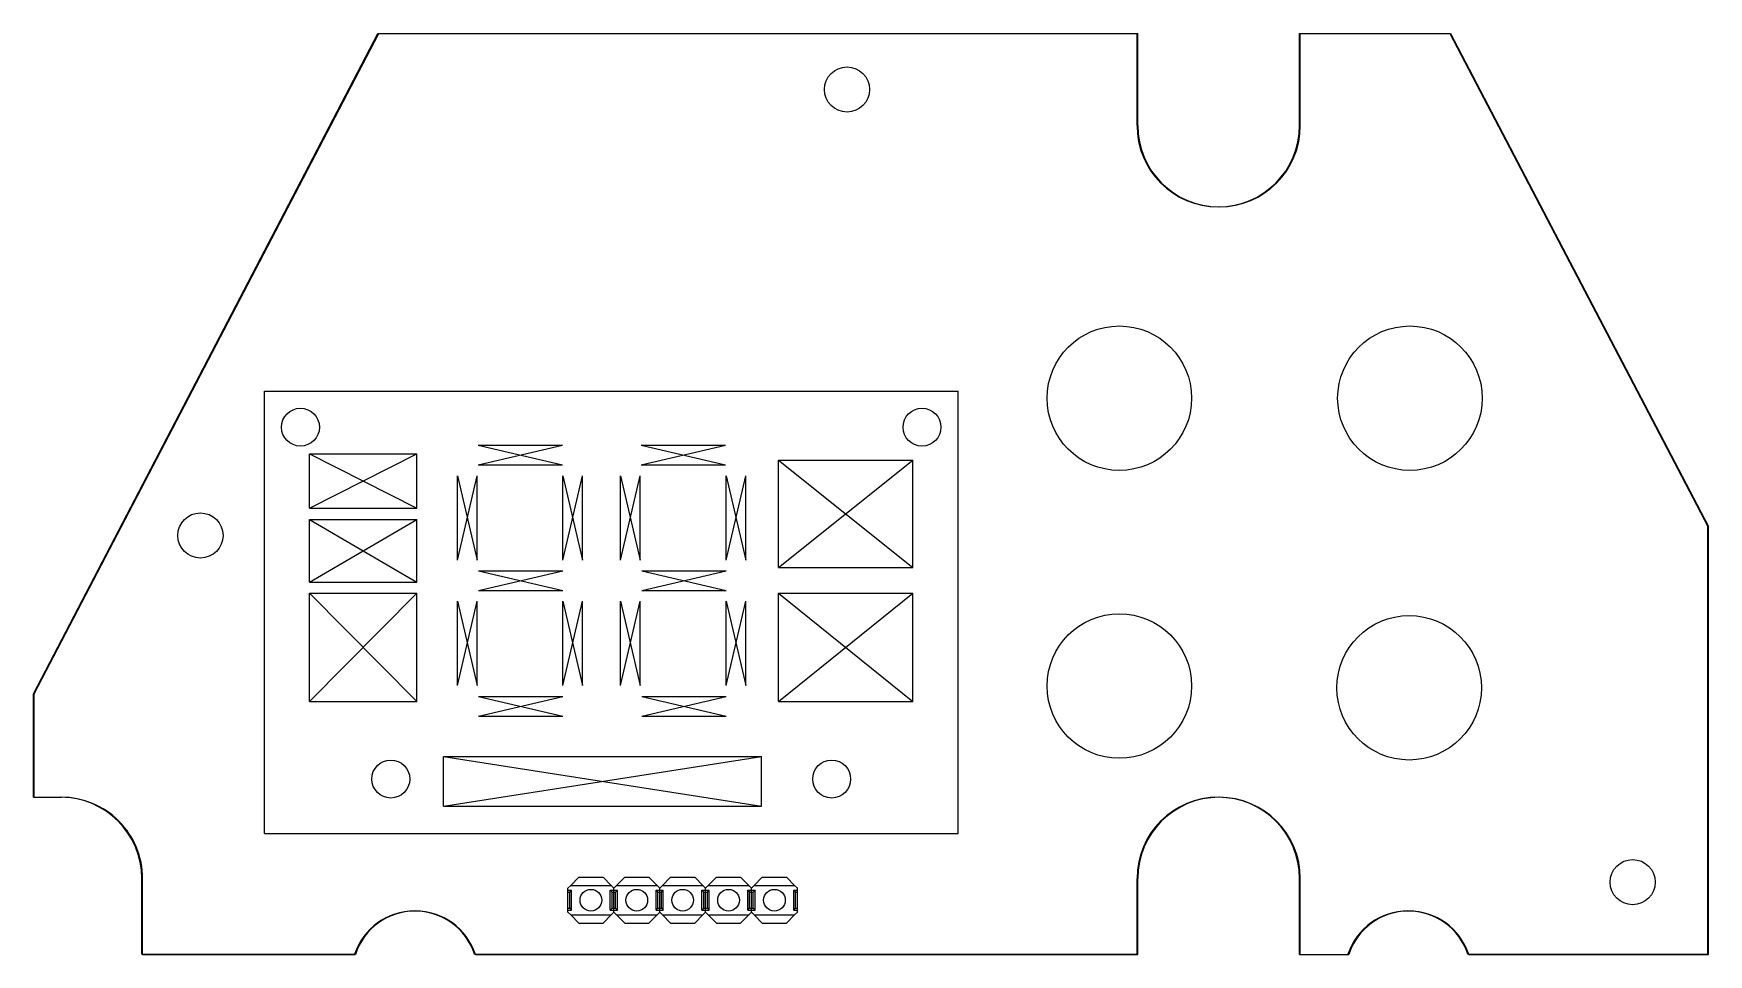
# Model space of a CAD drawing. Header units: millimetres. Extents: x 0.1 to 92.8, y 0.1 to 51.1.
import ezdxf

# ---------------------------------------------------------------- set-up
doc = ezdxf.new("R2010")
doc.units = ezdxf.units.MM
doc.layers.add('KeepOutLayer', color=6, linetype='Continuous')
doc.layers.add('Mechanical2', color=216, linetype='Continuous')

msp = doc.modelspace()

# ---------------------------------------------------------------- linework, layer by layer
at = {"layer": 'KeepOutLayer'}
for p, q in [((0.082, 14.56), (19.151, 51.126)), ((19.151, 51.126), (61.182, 51.126)), ((61.182, 46.026), (61.182, 51.126)), ((70.182, 51.126), (78.5, 51.126)), ((70.182, 46.026), (70.182, 51.126)), ((78.5, 51.126), (92.782, 23.826)), ((92.782, 0.126), (92.782, 23.826)), ((0.082, 8.826), (0.082, 14.56)), ((0.082, 8.826), (1.582, 8.826)), ((6.082, 0.126), (6.082, 4.326)), ((61.182, 0.134), (61.182, 4.334)), ((70.182, 0.117), (70.182, 4.326)), ((6.082, 0.126), (17.859, 0.126)), ((24.505, 0.126), (61.182, 0.126)), ((70.182, 0.117), (72.859, 0.117)), ((79.505, 0.126), (92.782, 0.126))]:
    msp.add_line(p, q, dxfattribs=at)
for centre in [(45.125, 48.025), (9.325, 23.325), (88.625, 4.125)]:
    msp.add_circle(centre, 1.25, dxfattribs=at)
for centre, radius, start, end in [((65.682, 46.026), 4.5, 180, 0), ((1.582, 4.326), 4.5, 0, 90), ((65.682, 4.326), 4.5, 0, 179.89618), ((21.182, -0.974), 3.5, 18.318, 161.682), ((76.182, -0.974), 3.5, 18.318, 161.682)]:
    msp.add_arc(centre, radius, start, end, dxfattribs=at)
at = {"layer": 'Mechanical2'}
for p, q in [((0.125, 14.559), (19.194, 51.125)), ((19.194, 51.125), (61.225, 51.125)), ((61.225, 46.025), (61.225, 51.125)), ((70.225, 51.125), (78.543, 51.125)), ((70.225, 46.025), (70.225, 51.125)), ((78.543, 51.125), (92.825, 23.825)), ((12.863, 6.824), (12.863, 31.311)), ((12.863, 31.311), (51.277, 31.311)), ((51.277, 6.824), (51.277, 31.311)), ((15.363, 27.838), (21.304, 24.838)), ((15.363, 24.838), (21.304, 27.838)), ((15.363, 24.838), (15.363, 27.838)), ((15.363, 27.838), (21.304, 27.838)), ((15.363, 27.838), (21.304, 27.838)), ((15.363, 24.838), (15.363, 27.838)), ((21.304, 24.838), (21.304, 27.838)), ((21.304, 24.838), (21.304, 27.838)), ((24.698, 27.234), (29.372, 28.321)), ((24.698, 28.321), (29.372, 27.234)), ((24.698, 28.321), (29.372, 28.321)), ((24.698, 28.321), (29.372, 28.321)), ((33.729, 28.321), (38.404, 27.234)), ((33.729, 27.234), (38.404, 28.321)), ((33.729, 28.321), (38.404, 28.321)), ((33.729, 28.321), (38.404, 28.321)), ((24.698, 27.234), (29.372, 27.234)), ((24.698, 27.234), (29.372, 27.234)), ((24.698, 27.234), (29.372, 27.234)), ((33.729, 27.234), (38.404, 27.234)), ((33.729, 27.234), (38.404, 27.234)), ((41.332, 27.498), (48.777, 21.547)), ((41.332, 21.547), (48.777, 27.498)), ((41.332, 21.547), (41.332, 27.498)), ((41.332, 27.498), (48.777, 27.498)), ((41.332, 27.498), (48.777, 27.498)), ((41.332, 21.547), (41.332, 27.498)), ((48.777, 21.547), (48.777, 27.498)), ((48.777, 21.547), (48.777, 27.498)), ((23.558, 21.963), (24.645, 26.636)), ((23.558, 26.636), (24.645, 21.963)), ((23.558, 21.963), (23.558, 26.636)), ((23.558, 21.963), (23.558, 26.636)), ((24.645, 21.963), (24.645, 26.636)), ((24.645, 21.963), (24.645, 26.636)), ((29.399, 21.963), (30.487, 26.636)), ((29.399, 26.636), (30.487, 21.963)), ((29.399, 21.963), (29.399, 26.636)), ((29.399, 21.963), (29.399, 26.636)), ((30.487, 21.963), (30.487, 26.636)), ((30.487, 21.963), (30.487, 26.636)), ((32.588, 21.963), (33.674, 26.636)), ((32.588, 21.963), (32.588, 26.636)), ((32.588, 21.963), (32.588, 26.636)), ((32.588, 26.625), (33.674, 21.963)), ((33.674, 21.963), (33.674, 26.636)), ((33.674, 21.963), (33.674, 26.636)), ((38.431, 21.963), (39.517, 26.636)), ((38.431, 26.636), (39.517, 21.963)), ((38.431, 21.963), (38.431, 26.636)), ((38.431, 21.963), (38.431, 26.636)), ((39.517, 21.963), (39.517, 26.636)), ((39.517, 21.963), (39.517, 26.636)), ((15.363, 24.838), (21.304, 24.838)), ((15.363, 24.838), (21.304, 24.838)), ((15.363, 24.206), (21.304, 20.729)), ((15.363, 20.729), (21.304, 24.206)), ((15.363, 20.729), (15.363, 24.206)), ((15.363, 24.206), (21.304, 24.206)), ((15.363, 24.206), (21.304, 24.206)), ((15.363, 20.729), (15.363, 24.206)), ((21.304, 20.729), (21.304, 24.206)), ((21.304, 20.729), (21.304, 24.206)), ((92.825, 0.125), (92.825, 23.825)), ((24.725, 20.277), (29.399, 21.365)), ((24.725, 21.365), (29.399, 20.277)), ((24.725, 21.365), (29.399, 21.365)), ((24.725, 21.365), (29.399, 21.365)), ((33.757, 20.277), (38.43, 21.365)), ((33.757, 21.365), (38.43, 20.277)), ((33.757, 21.365), (38.43, 21.365)), ((33.757, 21.365), (38.43, 21.365)), ((41.332, 21.547), (48.777, 21.547)), ((41.332, 21.547), (48.777, 21.547)), ((15.363, 20.729), (21.304, 20.729)), ((15.363, 20.729), (21.304, 20.729)), ((15.363, 14.129), (21.304, 20.129)), ((15.363, 20.129), (21.304, 14.129)), ((15.363, 14.129), (15.363, 20.129)), ((15.363, 20.129), (21.304, 20.129)), ((15.363, 20.129), (21.304, 20.129)), ((15.363, 14.129), (15.363, 20.129)), ((21.304, 14.129), (21.304, 20.129)), ((21.304, 14.129), (21.304, 20.129)), ((23.558, 15.006), (24.645, 19.681)), ((23.558, 19.681), (24.645, 15.006)), ((23.558, 15.006), (23.558, 19.681)), ((23.558, 15.006), (23.558, 19.681)), ((24.645, 15.006), (24.645, 19.681)), ((24.645, 15.006), (24.645, 19.681)), ((24.725, 20.277), (29.399, 20.277)), ((24.725, 20.277), (29.399, 20.277)), ((29.399, 19.681), (30.487, 15.006)), ((29.399, 15.006), (30.487, 19.681)), ((29.399, 15.006), (29.399, 19.681)), ((29.399, 15.006), (29.399, 19.681)), ((30.487, 15.006), (30.487, 19.681)), ((30.487, 15.006), (30.487, 19.681)), ((32.588, 19.681), (33.674, 15.006)), ((32.588, 15.006), (33.674, 19.681)), ((32.588, 15.006), (32.588, 19.681)), ((32.588, 15.006), (32.588, 19.681)), ((33.674, 15.006), (33.674, 19.681)), ((33.674, 15.006), (33.674, 19.681)), ((33.757, 20.277), (38.43, 20.277)), ((33.757, 20.277), (38.43, 20.277)), ((38.431, 19.681), (39.517, 15.006)), ((38.431, 15.006), (39.517, 19.681)), ((38.431, 15.006), (38.431, 19.681)), ((38.431, 15.006), (38.431, 19.681)), ((39.517, 15.006), (39.517, 19.681)), ((39.517, 15.006), (39.517, 19.681)), ((41.332, 20.129), (48.777, 14.129)), ((41.332, 14.129), (48.777, 20.129)), ((41.332, 14.129), (41.332, 20.129)), ((41.332, 20.129), (48.777, 20.129)), ((41.332, 20.129), (48.777, 20.129)), ((41.332, 14.129), (41.332, 20.129)), ((48.777, 14.129), (48.777, 20.129)), ((48.777, 14.129), (48.777, 20.129)), ((0.125, 8.825), (0.125, 14.559)), ((15.363, 14.129), (21.304, 14.129)), ((15.363, 14.129), (21.304, 14.129)), ((24.725, 13.321), (29.399, 14.408)), ((24.725, 14.408), (29.399, 13.321)), ((24.725, 14.408), (29.399, 14.408)), ((24.725, 14.408), (29.399, 14.408)), ((33.757, 13.321), (38.43, 14.408)), ((33.757, 14.408), (38.43, 13.321)), ((33.757, 14.408), (38.43, 14.408)), ((33.757, 14.408), (38.43, 14.408)), ((41.332, 14.129), (48.777, 14.129)), ((41.332, 14.129), (48.777, 14.129)), ((24.725, 13.321), (29.399, 13.321)), ((24.725, 13.321), (29.399, 13.321)), ((33.757, 13.321), (38.43, 13.321)), ((33.757, 13.321), (38.43, 13.321)), ((22.779, 8.334), (40.385, 11.084)), ((22.779, 11.084), (40.385, 8.334)), ((22.779, 8.334), (22.779, 11.084)), ((22.779, 11.084), (40.385, 11.084)), ((22.779, 11.084), (40.385, 11.084)), ((22.779, 8.334), (22.779, 11.084)), ((40.385, 8.334), (40.385, 11.084)), ((40.385, 8.334), (40.385, 11.084)), ((0.125, 8.825), (1.625, 8.825)), ((22.779, 8.334), (40.385, 8.334)), ((22.779, 8.334), (40.385, 8.334)), ((12.863, 6.824), (51.277, 6.824)), ((6.125, 0.125), (6.125, 4.325)), ((29.675, 3.795), (29.825, 3.945)), ((29.675, 2.455), (29.675, 3.795)), ((29.825, 3.945), (30.275, 4.395)), ((29.825, 3.945), (32.065, 3.945)), ((30.275, 4.395), (31.615, 4.395)), ((31.615, 4.395), (32.065, 3.945)), ((32.065, 3.945), (32.215, 3.795)), ((32.215, 3.795), (32.365, 3.945)), ((32.215, 2.455), (32.215, 3.795)), ((32.215, 2.455), (32.215, 3.795)), ((32.365, 3.945), (32.815, 4.395)), ((32.365, 3.945), (34.605, 3.945)), ((32.815, 4.395), (34.155, 4.395)), ((34.155, 4.395), (34.605, 3.945)), ((34.605, 3.945), (34.755, 3.795)), ((34.755, 3.795), (34.905, 3.945)), ((34.755, 2.455), (34.755, 3.795)), ((34.755, 2.455), (34.755, 3.795)), ((34.905, 3.945), (35.355, 4.395)), ((34.905, 3.945), (37.145, 3.945)), ((35.355, 4.395), (36.695, 4.395)), ((36.695, 4.395), (37.145, 3.945)), ((37.145, 3.945), (37.295, 3.795)), ((37.295, 3.795), (37.445, 3.945)), ((37.295, 2.455), (37.295, 3.795)), ((37.295, 2.455), (37.295, 3.795)), ((37.445, 3.945), (37.895, 4.395)), ((37.445, 3.945), (39.685, 3.945)), ((37.895, 4.395), (39.235, 4.395)), ((39.235, 4.395), (39.685, 3.945)), ((39.685, 3.945), (39.835, 3.795)), ((39.835, 3.795), (39.985, 3.945)), ((39.835, 2.455), (39.835, 3.795)), ((39.835, 2.455), (39.835, 3.795)), ((39.985, 3.945), (40.435, 4.395)), ((39.985, 3.945), (42.225, 3.945)), ((40.435, 4.395), (41.775, 4.395)), ((41.775, 4.395), (42.225, 3.945)), ((42.225, 3.945), (42.375, 3.795)), ((42.375, 2.455), (42.375, 3.795)), ((61.225, 0.125), (61.225, 4.333)), ((70.225, 0.116), (70.225, 4.325)), ((29.675, 3.675), (29.875, 3.675)), ((29.675, 3.575), (29.775, 3.575)), ((29.775, 3.575), (29.875, 3.675)), ((29.775, 2.675), (29.775, 3.575)), ((29.875, 2.575), (29.875, 3.675)), ((32.015, 3.675), (32.115, 3.575)), ((32.015, 2.575), (32.015, 3.675)), ((32.015, 3.675), (32.215, 3.675)), ((32.115, 2.675), (32.115, 3.575)), ((32.115, 3.575), (32.215, 3.575)), ((32.215, 3.675), (32.415, 3.675)), ((32.215, 3.575), (32.315, 3.575)), ((32.315, 3.575), (32.415, 3.675)), ((32.315, 2.675), (32.315, 3.575)), ((32.415, 2.575), (32.415, 3.675)), ((34.555, 3.675), (34.655, 3.575)), ((34.555, 2.575), (34.555, 3.675)), ((34.555, 3.675), (34.755, 3.675)), ((34.655, 2.675), (34.655, 3.575)), ((34.655, 3.575), (34.755, 3.575)), ((34.755, 3.675), (34.955, 3.675)), ((34.755, 3.575), (34.855, 3.575)), ((34.855, 3.575), (34.955, 3.675)), ((34.855, 2.675), (34.855, 3.575)), ((34.955, 2.575), (34.955, 3.675)), ((37.095, 3.675), (37.195, 3.575)), ((37.095, 2.575), (37.095, 3.675)), ((37.095, 3.675), (37.295, 3.675)), ((37.195, 2.675), (37.195, 3.575)), ((37.195, 3.575), (37.295, 3.575)), ((37.295, 3.675), (37.495, 3.675)), ((37.295, 3.575), (37.395, 3.575)), ((37.395, 3.575), (37.495, 3.675)), ((37.395, 2.675), (37.395, 3.575)), ((37.495, 2.575), (37.495, 3.675)), ((39.635, 3.675), (39.735, 3.575)), ((39.635, 2.575), (39.635, 3.675)), ((39.635, 3.675), (39.835, 3.675)), ((39.735, 2.675), (39.735, 3.575)), ((39.735, 3.575), (39.835, 3.575)), ((39.835, 3.675), (40.035, 3.675)), ((39.835, 3.575), (39.935, 3.575)), ((39.935, 3.575), (40.035, 3.675)), ((39.935, 2.675), (39.935, 3.575)), ((40.035, 2.575), (40.035, 3.675)), ((42.175, 3.675), (42.275, 3.575)), ((42.175, 2.575), (42.175, 3.675)), ((42.175, 3.675), (42.375, 3.675)), ((42.275, 2.675), (42.275, 3.575)), ((42.275, 3.575), (42.375, 3.575)), ((29.675, 2.675), (29.775, 2.675)), ((29.675, 2.575), (29.875, 2.575)), ((29.675, 2.455), (29.825, 2.305)), ((29.775, 2.675), (29.875, 2.575)), ((29.825, 2.305), (32.065, 2.305)), ((29.825, 2.305), (30.275, 1.855)), ((30.275, 1.855), (31.615, 1.855)), ((31.615, 1.855), (32.065, 2.305)), ((32.015, 2.575), (32.115, 2.675)), ((32.015, 2.575), (32.215, 2.575)), ((32.065, 2.305), (32.215, 2.455)), ((32.115, 2.675), (32.215, 2.675)), ((32.215, 2.675), (32.315, 2.675)), ((32.215, 2.575), (32.415, 2.575)), ((32.215, 2.455), (32.365, 2.305)), ((32.315, 2.675), (32.415, 2.575)), ((32.365, 2.305), (34.605, 2.305)), ((32.365, 2.305), (32.815, 1.855)), ((32.815, 1.855), (34.155, 1.855)), ((34.155, 1.855), (34.605, 2.305)), ((34.555, 2.575), (34.655, 2.675)), ((34.555, 2.575), (34.755, 2.575)), ((34.605, 2.305), (34.755, 2.455)), ((34.655, 2.675), (34.755, 2.675)), ((34.755, 2.675), (34.855, 2.675)), ((34.755, 2.575), (34.955, 2.575)), ((34.755, 2.455), (34.905, 2.305)), ((34.855, 2.675), (34.955, 2.575)), ((34.905, 2.305), (37.145, 2.305)), ((34.905, 2.305), (35.355, 1.855)), ((35.355, 1.855), (36.695, 1.855)), ((36.695, 1.855), (37.145, 2.305)), ((37.095, 2.575), (37.195, 2.675)), ((37.095, 2.575), (37.295, 2.575)), ((37.145, 2.305), (37.295, 2.455)), ((37.195, 2.675), (37.295, 2.675)), ((37.295, 2.675), (37.395, 2.675)), ((37.295, 2.575), (37.495, 2.575)), ((37.295, 2.455), (37.445, 2.305)), ((37.395, 2.675), (37.495, 2.575)), ((37.445, 2.305), (39.685, 2.305)), ((37.445, 2.305), (37.895, 1.855)), ((37.895, 1.855), (39.235, 1.855)), ((39.235, 1.855), (39.685, 2.305)), ((39.635, 2.575), (39.735, 2.675)), ((39.635, 2.575), (39.835, 2.575)), ((39.685, 2.305), (39.835, 2.455)), ((39.735, 2.675), (39.835, 2.675)), ((39.835, 2.675), (39.935, 2.675)), ((39.835, 2.575), (40.035, 2.575)), ((39.835, 2.455), (39.985, 2.305)), ((39.935, 2.675), (40.035, 2.575)), ((39.985, 2.305), (42.225, 2.305)), ((39.985, 2.305), (40.435, 1.855)), ((40.435, 1.855), (41.775, 1.855)), ((41.775, 1.855), (42.225, 2.305)), ((42.175, 2.575), (42.275, 2.675)), ((42.175, 2.575), (42.375, 2.575)), ((42.225, 2.305), (42.375, 2.455)), ((42.275, 2.675), (42.375, 2.675)), ((6.125, 0.125), (17.902, 0.125)), ((24.548, 0.125), (61.225, 0.125)), ((70.225, 0.116), (72.902, 0.116)), ((79.548, 0.125), (92.825, 0.125))]:
    msp.add_line(p, q, dxfattribs=at)
for centre, radius in [((60.206, 30.927), 4), ((76.292, 30.927), 4), ((14.863, 29.321), 1.05), ((49.277, 29.321), 1.05), ((60.206, 14.985), 4), ((76.25, 14.887), 4), ((19.863, 9.834), 1.05), ((44.277, 9.834), 1.05), ((30.945, 3.125), 0.6), ((33.485, 3.125), 0.6), ((36.025, 3.125), 0.6), ((38.565, 3.125), 0.6), ((41.105, 3.125), 0.6)]:
    msp.add_circle(centre, radius, dxfattribs=at)
for centre, radius, start, end in [((65.725, 46.025), 4.5, 180, 0), ((1.625, 4.325), 4.5, 0, 90.00085), ((65.725, 4.325), 4.5, 0.00002, 179.89811), ((21.225, -0.975), 3.5, 18.32343, 161.67657), ((76.226, -0.973), 3.498, 18.29914, 161.85604)]:
    msp.add_arc(centre, radius, start, end, dxfattribs=at)

doc.saveas('drawing.dxf')
